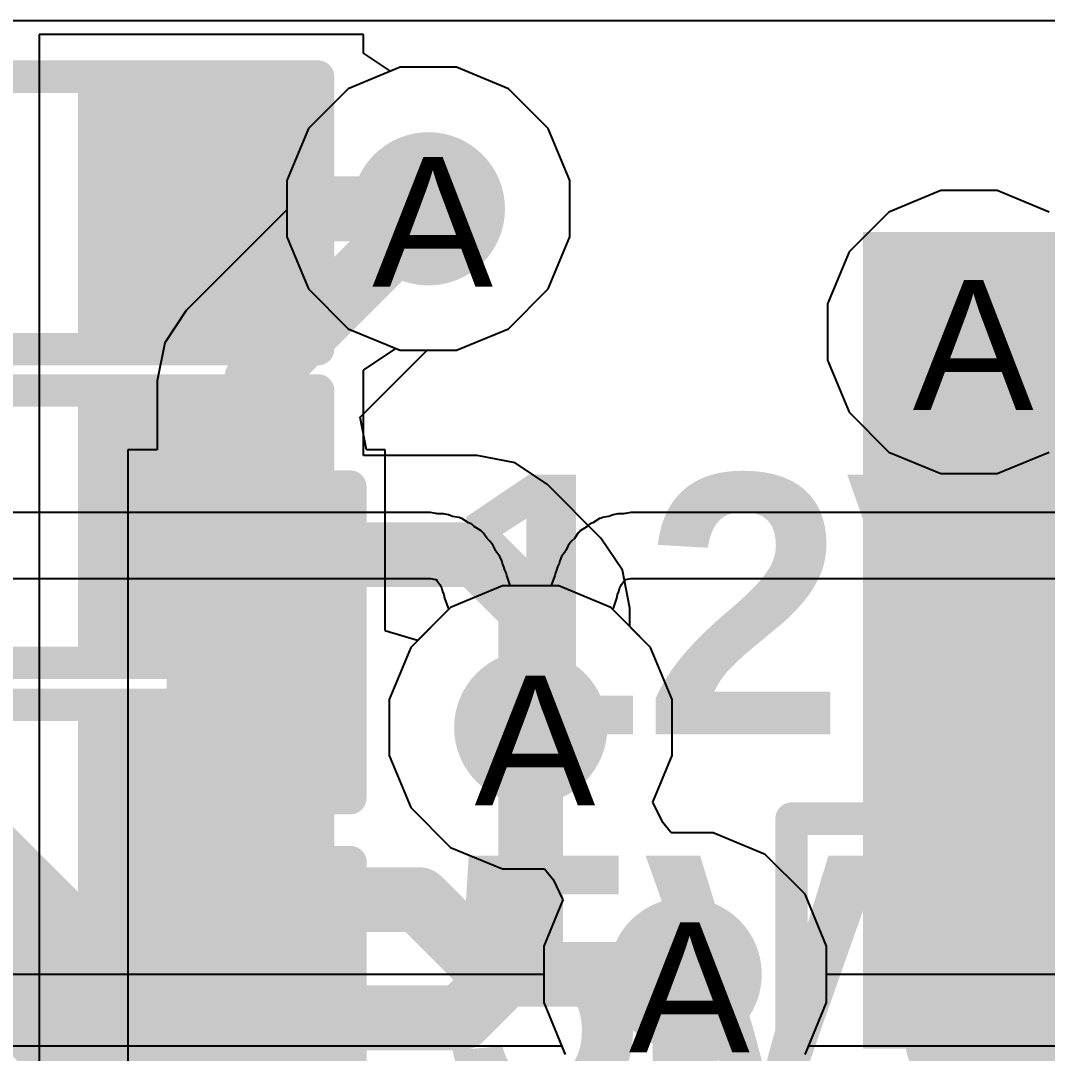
# Model space of a CAD drawing. Header units: inches. Extents: x 0 to 5271, y 0 to 5417.
# Drawn here: x 3.179 to 7.199, y 98.395 to 102.438 of the extents above; entities that cross this region are included whole.
import ezdxf

# ---------------------------------------------------------------- set-up
doc = ezdxf.new("R2010")
doc.units = ezdxf.units.IN
for name, color, linetype in [('Bottom Layer', 5, 'Continuous'), ('Bottom Overlay', 54, 'Continuous'), ('Bottom Paste', 16, 'Continuous'), ('Bottom Solder', 6, 'Continuous'), ('Drill Drawing', 1, 'Continuous'), ('L2_GND1', 16, 'Continuous'), ('L3_SIG1', 76, 'Continuous'), ('L4_PWR', 90, 'Continuous'), ('L5_GND2', 156, 'Continuous'), ('L6_SIG2', 130, 'Continuous'), ('L7_GND3', 216, 'Continuous'), ('Top Layer', 1, 'Continuous'), ('Top Overlay', 2, 'Continuous'), ('Top Paste', 8, 'Continuous'), ('Top Solder', 216, 'Continuous'), ('Via Holes', 16, 'Continuous')]:
    doc.layers.add(name, color=color, linetype=linetype)
doc.styles.add('Arial', font='', dxfattribs={"height": 0.2})
doc.styles.add('Arial_Bold', font='', dxfattribs={"height": 0.2})
doc.styles.get('Arial').set_extended_font_data('Arial')
doc.styles.get('Arial_Bold').set_extended_font_data('Arial', bold=True)

# ---------------------------------------------------------------- blocks, each defined once
blk = doc.blocks.new('R___0603_B_214')
at = {"layer": 'Bottom Layer'}
for points in [[(-1.143, -0.4445), (-1.143, 0.4445), (-0.381, 0.4445), (-0.381, -0.4445)], [(0.381, -0.4445), (0.381, 0.4445), (1.143, 0.4445), (1.143, -0.4445)]]:
    blk.add_hatch(color=5, dxfattribs=at).paths.add_polyline_path(points)
at = {"layer": 'Bottom Paste'}
for points in [[(-1.143, -0.4445), (-1.143, 0.4445), (-0.381, 0.4445), (-0.381, -0.4445)], [(0.381, -0.4445), (0.381, 0.4445), (1.143, 0.4445), (1.143, -0.4445)]]:
    blk.add_hatch(color=16, dxfattribs=at).paths.add_polyline_path(points)
at = {"layer": 'Bottom Solder'}
for points in [[(-1.2446, -0.5461), (-1.2446, 0.5461), (-0.2794, 0.5461), (-0.2794, -0.5461)], [(0.2794, -0.5461), (0.2794, 0.5461), (1.2446, 0.5461), (1.2446, -0.5461)]]:
    blk.add_hatch(color=6, dxfattribs=at).paths.add_polyline_path(points)
at = {"layer": 'Bottom Overlay'}
for points in [[(-1.2192, 0.5334, 0.127, 0.127, 0), (-1.2192, -0.5334, 0.127, 0.127, 0)], [(1.2192, 0.5334, 0.127, 0.127, 0), (-1.2192, 0.5334, 0.127, 0.127, 0)], [(1.2192, 0.5334, 0.127, 0.127, 0), (1.2192, -0.5334, 0.127, 0.127, 0)], [(1.2192, -0.5334, 0.127, 0.127, 0), (-1.2192, -0.5334, 0.127, 0.127, 0)]]:
    blk.add_lwpolyline(points, format="xyseb", dxfattribs=at)
for points in [[(-1.251, 0.5334, 0.0635, 0.0635, 1), (-1.1875, 0.5334, 0.0635, 0.0635, 1)], [(-1.251, 0.5334, 0.0635, 0.0635, 1), (-1.1875, 0.5334, 0.0635, 0.0635, 1)], [(1.1874, 0.5334, 0.0635, 0.0635, 1), (1.2509, 0.5334, 0.0635, 0.0635, 1)], [(1.1874, 0.5334, 0.0635, 0.0635, 1), (1.2509, 0.5334, 0.0635, 0.0635, 1)], [(-1.251, -0.5334, 0.0635, 0.0635, 1), (-1.1875, -0.5334, 0.0635, 0.0635, 1)], [(-1.251, -0.5334, 0.0635, 0.0635, 1), (-1.1875, -0.5334, 0.0635, 0.0635, 1)], [(1.1874, -0.5334, 0.0635, 0.0635, 1), (1.2509, -0.5334, 0.0635, 0.0635, 1)], [(1.1874, -0.5334, 0.0635, 0.0635, 1), (1.2509, -0.5334, 0.0635, 0.0635, 1)]]:
    blk.add_lwpolyline(points, format="xyseb", close=True, dxfattribs=at)
blk = doc.blocks.new('R___0603_B_222')
at = {"layer": 'Bottom Layer'}
for points in [[(-1.143, -0.4445), (-1.143, 0.4445), (-0.381, 0.4445), (-0.381, -0.4445)], [(0.381, -0.4445), (0.381, 0.4445), (1.143, 0.4445), (1.143, -0.4445)]]:
    blk.add_hatch(color=5, dxfattribs=at).paths.add_polyline_path(points)
at = {"layer": 'Bottom Paste'}
for points in [[(-1.143, -0.4445), (-1.143, 0.4445), (-0.381, 0.4445), (-0.381, -0.4445)], [(0.381, -0.4445), (0.381, 0.4445), (1.143, 0.4445), (1.143, -0.4445)]]:
    blk.add_hatch(color=16, dxfattribs=at).paths.add_polyline_path(points)
at = {"layer": 'Bottom Solder'}
for points in [[(-1.2446, -0.5461), (-1.2446, 0.5461), (-0.2794, 0.5461), (-0.2794, -0.5461)], [(0.2794, -0.5461), (0.2794, 0.5461), (1.2446, 0.5461), (1.2446, -0.5461)]]:
    blk.add_hatch(color=6, dxfattribs=at).paths.add_polyline_path(points)
at = {"layer": 'Bottom Overlay'}
for points in [[(1.2192, 0.5334, 0.127, 0.127, 0), (-1.2192, 0.5334, 0.127, 0.127, 0)], [(-1.2192, 0.5334, 0.127, 0.127, 0), (-1.2192, -0.5334, 0.127, 0.127, 0)], [(1.2192, 0.5334, 0.127, 0.127, 0), (1.2192, -0.5334, 0.127, 0.127, 0)], [(1.2192, -0.5334, 0.127, 0.127, 0), (-1.2192, -0.5334, 0.127, 0.127, 0)]]:
    blk.add_lwpolyline(points, format="xyseb", dxfattribs=at)
for points in [[(-1.251, 0.5334, 0.0635, 0.0635, 1), (-1.1875, 0.5334, 0.0635, 0.0635, 1)], [(-1.251, 0.5334, 0.0635, 0.0635, 1), (-1.1875, 0.5334, 0.0635, 0.0635, 1)], [(1.1874, 0.5334, 0.0635, 0.0635, 1), (1.2509, 0.5334, 0.0635, 0.0635, 1)], [(1.1874, 0.5334, 0.0635, 0.0635, 1), (1.2509, 0.5334, 0.0635, 0.0635, 1)], [(-1.251, -0.5334, 0.0635, 0.0635, 1), (-1.1875, -0.5334, 0.0635, 0.0635, 1)], [(-1.251, -0.5334, 0.0635, 0.0635, 1), (-1.1875, -0.5334, 0.0635, 0.0635, 1)], [(1.1874, -0.5334, 0.0635, 0.0635, 1), (1.2509, -0.5334, 0.0635, 0.0635, 1)], [(1.1874, -0.5334, 0.0635, 0.0635, 1), (1.2509, -0.5334, 0.0635, 0.0635, 1)]]:
    blk.add_lwpolyline(points, format="xyseb", close=True, dxfattribs=at)
blk = doc.blocks.new('R___0603_B_228')
at = {"layer": 'Bottom Layer'}
for points in [[(-1.143, -0.4445), (-1.143, 0.4445), (-0.381, 0.4445), (-0.381, -0.4445)], [(0.381, -0.4445), (0.381, 0.4445), (1.143, 0.4445), (1.143, -0.4445)]]:
    blk.add_hatch(color=5, dxfattribs=at).paths.add_polyline_path(points)
at = {"layer": 'Bottom Paste'}
for points in [[(-1.143, -0.4445), (-1.143, 0.4445), (-0.381, 0.4445), (-0.381, -0.4445)], [(0.381, -0.4445), (0.381, 0.4445), (1.143, 0.4445), (1.143, -0.4445)]]:
    blk.add_hatch(color=16, dxfattribs=at).paths.add_polyline_path(points)
at = {"layer": 'Bottom Solder'}
for points in [[(-1.2446, -0.5461), (-1.2446, 0.5461), (-0.2794, 0.5461), (-0.2794, -0.5461)], [(0.2794, -0.5461), (0.2794, 0.5461), (1.2446, 0.5461), (1.2446, -0.5461)]]:
    blk.add_hatch(color=6, dxfattribs=at).paths.add_polyline_path(points)
at = {"layer": 'Bottom Overlay'}
for points in [[(1.2192, 0.5334, 0.127, 0.127, 0), (-1.2192, 0.5334, 0.127, 0.127, 0)], [(-1.2192, 0.5334, 0.127, 0.127, 0), (-1.2192, -0.5334, 0.127, 0.127, 0)], [(1.2192, 0.5334, 0.127, 0.127, 0), (1.2192, -0.5334, 0.127, 0.127, 0)], [(1.2192, -0.5334, 0.127, 0.127, 0), (-1.2192, -0.5334, 0.127, 0.127, 0)]]:
    blk.add_lwpolyline(points, format="xyseb", dxfattribs=at)
for points in [[(-1.251, 0.5334, 0.0635, 0.0635, 1), (-1.1875, 0.5334, 0.0635, 0.0635, 1)], [(-1.251, 0.5334, 0.0635, 0.0635, 1), (-1.1875, 0.5334, 0.0635, 0.0635, 1)], [(1.1874, 0.5334, 0.0635, 0.0635, 1), (1.2509, 0.5334, 0.0635, 0.0635, 1)], [(1.1874, 0.5334, 0.0635, 0.0635, 1), (1.2509, 0.5334, 0.0635, 0.0635, 1)], [(-1.251, -0.5334, 0.0635, 0.0635, 1), (-1.1875, -0.5334, 0.0635, 0.0635, 1)], [(-1.251, -0.5334, 0.0635, 0.0635, 1), (-1.1875, -0.5334, 0.0635, 0.0635, 1)], [(1.1874, -0.5334, 0.0635, 0.0635, 1), (1.2509, -0.5334, 0.0635, 0.0635, 1)], [(1.1874, -0.5334, 0.0635, 0.0635, 1), (1.2509, -0.5334, 0.0635, 0.0635, 1)]]:
    blk.add_lwpolyline(points, format="xyseb", close=True, dxfattribs=at)
blk = doc.blocks.new('LED_0603_232')
at = {"layer": 'Top Layer'}
for points in [[(-1, 0.5), (-0.5, 0.5), (-0.5, -0.5), (-1, -0.5)], [(0.5, 0.5), (1, 0.5), (1, -0.5), (0.5, -0.5)]]:
    blk.add_hatch(color=1, dxfattribs=at).paths.add_polyline_path(points)
at = {"layer": 'Top Overlay'}
blk.add_hatch(color=2, dxfattribs=at).paths.add_polyline_path([(1.1176, -0.6604), (1.7526, -0.6604), (1.7526, 0.6604), (1.1176, 0.6604)])
at = {"layer": 'Top Paste'}
for points in [[(-1, 0.5), (-0.5, 0.5), (-0.5, -0.5), (-1, -0.5)], [(0.5, 0.5), (1, 0.5), (1, -0.5), (0.5, -0.5)]]:
    blk.add_hatch(color=8, dxfattribs=at).paths.add_polyline_path(points)
at = {"layer": 'Top Solder'}
for points in [[(-1.1016, 0.6016), (-0.3984, 0.6016), (-0.3984, -0.6016), (-1.1016, -0.6016)], [(0.3984, 0.6016), (1.1016, 0.6016), (1.1016, -0.6016), (0.3984, -0.6016)]]:
    blk.add_hatch(color=216, dxfattribs=at).paths.add_polyline_path(points)
at = {"layer": 'Top Overlay'}
for points in [[(-0.4318, 0.6096, 0.127, 0.127, 0), (-1.1176, 0.6096, 0.127, 0.127, 0)], [(-1.1176, 0.6096, 0.127, 0.127, 0), (-1.1176, -0.6096, 0.127, 0.127, 0)], [(1.1176, 0.6096, 0.127, 0.127, 0), (0.4318, 0.6096, 0.127, 0.127, 0)], [(1.1176, 0.6096, 0.127, 0.127, 0), (1.1176, -0.6096, 0.127, 0.127, 0)], [(-0.4318, -0.6096, 0.127, 0.127, 0), (-1.1176, -0.6096, 0.127, 0.127, 0)], [(1.1176, -0.6096, 0.127, 0.127, 0), (0.4318, -0.6096, 0.127, 0.127, 0)]]:
    blk.add_lwpolyline(points, format="xyseb", dxfattribs=at)
for points in [[(-1.1494, 0.6096, 0.0635, 0.0635, 1), (-1.0859, 0.6096, 0.0635, 0.0635, 1)], [(-1.1494, 0.6096, 0.0635, 0.0635, 1), (-1.0859, 0.6096, 0.0635, 0.0635, 1)], [(-0.4636, 0.6096, 0.0635, 0.0635, 1), (-0.4001, 0.6096, 0.0635, 0.0635, 1)], [(0.4, 0.6096, 0.0635, 0.0635, 1), (0.4635, 0.6096, 0.0635, 0.0635, 1)], [(1.0858, 0.6096, 0.0635, 0.0635, 1), (1.1493, 0.6096, 0.0635, 0.0635, 1)], [(1.0858, 0.6096, 0.0635, 0.0635, 1), (1.1493, 0.6096, 0.0635, 0.0635, 1)], [(-1.1494, -0.6096, 0.0635, 0.0635, 1), (-1.0859, -0.6096, 0.0635, 0.0635, 1)], [(-1.1494, -0.6096, 0.0635, 0.0635, 1), (-1.0859, -0.6096, 0.0635, 0.0635, 1)], [(-0.4636, -0.6096, 0.0635, 0.0635, 1), (-0.4001, -0.6096, 0.0635, 0.0635, 1)], [(0.4, -0.6096, 0.0635, 0.0635, 1), (0.4635, -0.6096, 0.0635, 0.0635, 1)], [(1.0858, -0.6096, 0.0635, 0.0635, 1), (1.1493, -0.6096, 0.0635, 0.0635, 1)], [(1.0858, -0.6096, 0.0635, 0.0635, 1), (1.1493, -0.6096, 0.0635, 0.0635, 1)]]:
    blk.add_lwpolyline(points, format="xyseb", close=True, dxfattribs=at)
blk = doc.blocks.new('RES_0603_B_276')
at = {"layer": 'Bottom Layer'}
for points in [[(-1.143, -0.4444), (-1.143, 0.4446), (-0.381, 0.4446), (-0.381, -0.4444)], [(0.381, -0.4444), (0.381, 0.4446), (1.143, 0.4446), (1.143, -0.4444)]]:
    blk.add_hatch(color=5, dxfattribs=at).paths.add_polyline_path(points)
at = {"layer": 'Bottom Paste'}
for points in [[(-1.143, -0.4444), (-1.143, 0.4446), (-0.381, 0.4446), (-0.381, -0.4444)], [(0.381, -0.4444), (0.381, 0.4446), (1.143, 0.4446), (1.143, -0.4444)]]:
    blk.add_hatch(color=16, dxfattribs=at).paths.add_polyline_path(points)
at = {"layer": 'Bottom Solder'}
for points in [[(-1.2446, -0.546), (-1.2446, 0.5462), (-0.2794, 0.5462), (-0.2794, -0.546)], [(0.2794, -0.546), (0.2794, 0.5462), (1.2446, 0.5462), (1.2446, -0.546)]]:
    blk.add_hatch(color=6, dxfattribs=at).paths.add_polyline_path(points)
at = {"layer": 'Bottom Overlay'}
for points in [[(-1.2192, -0.5333, 0.127, 0.127, 0), (-1.2192, 0.5335, 0.127, 0.127, 0)], [(-1.2192, 0.5335, 0.127, 0.127, 0), (1.2192, 0.5335, 0.127, 0.127, 0)], [(1.2192, -0.5333, 0.127, 0.127, 0), (1.2192, 0.5335, 0.127, 0.127, 0)], [(-1.2192, -0.5333, 0.127, 0.127, 0), (1.2192, -0.5333, 0.127, 0.127, 0)]]:
    blk.add_lwpolyline(points, format="xyseb", dxfattribs=at)
for points in [[(-1.251, 0.5335, 0.0635, 0.0635, 1), (-1.1875, 0.5335, 0.0635, 0.0635, 1)], [(-1.251, 0.5335, 0.0635, 0.0635, 1), (-1.1875, 0.5335, 0.0635, 0.0635, 1)], [(1.1874, 0.5335, 0.0635, 0.0635, 1), (1.2509, 0.5335, 0.0635, 0.0635, 1)], [(1.1874, 0.5335, 0.0635, 0.0635, 1), (1.2509, 0.5335, 0.0635, 0.0635, 1)], [(-1.251, -0.5333, 0.0635, 0.0635, 1), (-1.1875, -0.5333, 0.0635, 0.0635, 1)], [(-1.251, -0.5333, 0.0635, 0.0635, 1), (-1.1875, -0.5333, 0.0635, 0.0635, 1)], [(1.1874, -0.5333, 0.0635, 0.0635, 1), (1.2509, -0.5333, 0.0635, 0.0635, 1)], [(1.1874, -0.5333, 0.0635, 0.0635, 1), (1.2509, -0.5333, 0.0635, 0.0635, 1)]]:
    blk.add_lwpolyline(points, format="xyseb", close=True, dxfattribs=at)
blk = doc.blocks.new('LED_0603_288')
at = {"layer": 'Top Layer'}
for points in [[(-1, 0.5), (-0.5, 0.5), (-0.5, -0.5), (-1, -0.5)], [(0.5001, 0.5), (1.0001, 0.5), (1.0001, -0.5), (0.5001, -0.5)]]:
    blk.add_hatch(color=1, dxfattribs=at).paths.add_polyline_path(points)
at = {"layer": 'Top Overlay'}
blk.add_hatch(color=2, dxfattribs=at).paths.add_polyline_path([(1.1171, -0.6606), (1.7521, -0.6606), (1.7521, 0.6602), (1.1171, 0.6602)])
at = {"layer": 'Top Paste'}
for points in [[(-1, 0.5), (-0.5, 0.5), (-0.5, -0.5), (-1, -0.5)], [(0.5001, 0.5), (1.0001, 0.5), (1.0001, -0.5), (0.5001, -0.5)]]:
    blk.add_hatch(color=8, dxfattribs=at).paths.add_polyline_path(points)
at = {"layer": 'Top Solder'}
for points in [[(-1.1016, 0.6016), (-0.3984, 0.6016), (-0.3984, -0.6016), (-1.1016, -0.6016)], [(0.3985, 0.6016), (1.1017, 0.6016), (1.1017, -0.6016), (0.3985, -0.6016)]]:
    blk.add_hatch(color=216, dxfattribs=at).paths.add_polyline_path(points)
at = {"layer": 'Top Overlay'}
for points in [[(-0.4318, 0.6096, 0.127, 0.127, 0), (-1.1176, 0.6096, 0.127, 0.127, 0)], [(-1.1176, 0.6096, 0.127, 0.127, 0), (-1.1176, -0.6096, 0.127, 0.127, 0)], [(1.1176, 0.6096, 0.127, 0.127, 0), (0.4318, 0.6096, 0.127, 0.127, 0)], [(1.1176, 0.6096, 0.127, 0.127, 0), (1.1176, -0.6096, 0.127, 0.127, 0)], [(-0.4318, -0.6096, 0.127, 0.127, 0), (-1.1176, -0.6096, 0.127, 0.127, 0)], [(1.1176, -0.6096, 0.127, 0.127, 0), (0.4318, -0.6096, 0.127, 0.127, 0)]]:
    blk.add_lwpolyline(points, format="xyseb", dxfattribs=at)
for points in [[(-1.1493, 0.6096, 0.0635, 0.0635, 1), (-1.0858, 0.6096, 0.0635, 0.0635, 1)], [(-1.1493, 0.6096, 0.0635, 0.0635, 1), (-1.0858, 0.6096, 0.0635, 0.0635, 1)], [(-0.4635, 0.6096, 0.0635, 0.0635, 1), (-0.4, 0.6096, 0.0635, 0.0635, 1)], [(0.4001, 0.6096, 0.0635, 0.0635, 1), (0.4636, 0.6096, 0.0635, 0.0635, 1)], [(1.0859, 0.6096, 0.0635, 0.0635, 1), (1.1494, 0.6096, 0.0635, 0.0635, 1)], [(1.0859, 0.6096, 0.0635, 0.0635, 1), (1.1494, 0.6096, 0.0635, 0.0635, 1)], [(-1.1493, -0.6096, 0.0635, 0.0635, 1), (-1.0858, -0.6096, 0.0635, 0.0635, 1)], [(-1.1493, -0.6096, 0.0635, 0.0635, 1), (-1.0858, -0.6096, 0.0635, 0.0635, 1)], [(-0.4635, -0.6096, 0.0635, 0.0635, 1), (-0.4, -0.6096, 0.0635, 0.0635, 1)], [(0.4001, -0.6096, 0.0635, 0.0635, 1), (0.4636, -0.6096, 0.0635, 0.0635, 1)], [(1.0859, -0.6096, 0.0635, 0.0635, 1), (1.1494, -0.6096, 0.0635, 0.0635, 1)], [(1.0859, -0.6096, 0.0635, 0.0635, 1), (1.1494, -0.6096, 0.0635, 0.0635, 1)]]:
    blk.add_lwpolyline(points, format="xyseb", close=True, dxfattribs=at)
blk = doc.blocks.new('SMB_B__D___________B_562')
at = {"layer": 'Bottom Layer'}
blk.add_hatch(color=5, dxfattribs=at).paths.add_polyline_path([(-0.9, 1.2), (-0.9, -1.2), (-3.7, -1.2), (-3.7, 1.2)])
at = {"layer": 'Bottom Paste'}
blk.add_hatch(color=16, dxfattribs=at).paths.add_polyline_path([(-0.9, 1.2), (-0.9, -1.2), (-3.7, -1.2), (-3.7, 1.2)])
at = {"layer": 'Bottom Solder'}
blk.add_hatch(color=6, dxfattribs=at).paths.add_polyline_path([(-0.7984, 1.3016), (-0.7984, -1.3016), (-3.8016, -1.3016), (-3.8016, 1.3016)])
at = {"layer": 'Bottom Overlay'}
for points in [[(-2.2098, -1.8542, 0.127, 0.127, 0), (-2.2098, -1.397, 0.127, 0.127, 0)], [(2.3876, -1.8542, 0.127, 0.127, 0), (-2.2098, -1.8542, 0.127, 0.127, 0)]]:
    blk.add_lwpolyline(points, format="xyseb", dxfattribs=at)
for points in [[(-2.2416, -1.397, 0.0635, 0.0635, 1), (-2.1781, -1.397, 0.0635, 0.0635, 1)], [(-2.2416, -1.8542, 0.0635, 0.0635, 1), (-2.1781, -1.8542, 0.0635, 0.0635, 1)], [(-2.2416, -1.8542, 0.0635, 0.0635, 1), (-2.1781, -1.8542, 0.0635, 0.0635, 1)]]:
    blk.add_lwpolyline(points, format="xyseb", close=True, dxfattribs=at)

msp = doc.modelspace()

# ---------------------------------------------------------------- hatches: boundary and pattern name
at = {"layer": 'Bottom Layer'}
h = msp.add_hatch(color=5, dxfattribs=at)
edge = h.paths.add_edge_path()
edge.add_arc((4.7752, 101.7016), 0.3, 0, 360)
msp.add_hatch(color=5, dxfattribs=at).paths.add_polyline_path([(6.477, 98.4137), (9.652, 98.4137), (9.652, 101.611), (6.477, 101.611)])
h = msp.add_hatch(color=5, dxfattribs=at)
edge = h.paths.add_edge_path()
edge.add_arc((6.8922, 101.219), 0.3, 0, 360)
h = msp.add_hatch(color=5, dxfattribs=at)
edge = h.paths.add_edge_path()
edge.add_arc((5.176, 99.6709), 0.3, 0, 360)
h = msp.add_hatch(color=5, dxfattribs=at)
edge = h.paths.add_edge_path()
edge.add_arc((5.7808, 98.7044), 0.3, 0, 360)
at = {"layer": 'L2_GND1'}
h = msp.add_hatch(color=16, dxfattribs=at)
edge = h.paths.add_edge_path()
edge.add_arc((4.7752, 101.7016), 0.3, 0, 360)
h = msp.add_hatch(color=16, dxfattribs=at)
edge = h.paths.add_edge_path()
edge.add_arc((6.8922, 101.219), 0.3, 0, 360)
h = msp.add_hatch(color=16, dxfattribs=at)
edge = h.paths.add_edge_path()
edge.add_arc((5.176, 99.6709), 0.3, 0, 360)
h = msp.add_hatch(color=16, dxfattribs=at)
edge = h.paths.add_edge_path()
edge.add_arc((5.7808, 98.7044), 0.3, 0, 360)
at = {"layer": 'L3_SIG1'}
h = msp.add_hatch(color=76, dxfattribs=at)
edge = h.paths.add_edge_path()
edge.add_arc((4.7752, 101.7016), 0.3, 0, 360)
h = msp.add_hatch(color=76, dxfattribs=at)
edge = h.paths.add_edge_path()
edge.add_arc((6.8922, 101.219), 0.3, 0, 360)
h = msp.add_hatch(color=76, dxfattribs=at)
edge = h.paths.add_edge_path()
edge.add_arc((5.176, 99.6709), 0.3, 0, 360)
h = msp.add_hatch(color=76, dxfattribs=at)
edge = h.paths.add_edge_path()
edge.add_arc((5.7808, 98.7044), 0.3, 0, 360)
at = {"layer": 'L4_PWR'}
h = msp.add_hatch(color=90, dxfattribs=at)
edge = h.paths.add_edge_path()
edge.add_arc((4.7752, 101.7016), 0.3, 0, 360)
h = msp.add_hatch(color=90, dxfattribs=at)
edge = h.paths.add_edge_path()
edge.add_arc((6.8922, 101.219), 0.3, 0, 360)
h = msp.add_hatch(color=90, dxfattribs=at)
edge = h.paths.add_edge_path()
edge.add_arc((5.176, 99.6709), 0.3, 0, 360)
h = msp.add_hatch(color=90, dxfattribs=at)
edge = h.paths.add_edge_path()
edge.add_arc((5.7808, 98.7044), 0.3, 0, 360)
at = {"layer": 'L5_GND2'}
h = msp.add_hatch(color=156, dxfattribs=at)
edge = h.paths.add_edge_path()
edge.add_arc((4.7752, 101.7016), 0.3, 0, 360)
h = msp.add_hatch(color=156, dxfattribs=at)
edge = h.paths.add_edge_path()
edge.add_arc((6.8922, 101.219), 0.3, 0, 360)
h = msp.add_hatch(color=156, dxfattribs=at)
edge = h.paths.add_edge_path()
edge.add_arc((5.176, 99.6709), 0.3, 0, 360)
h = msp.add_hatch(color=156, dxfattribs=at)
edge = h.paths.add_edge_path()
edge.add_arc((5.7808, 98.7044), 0.3, 0, 360)
at = {"layer": 'L6_SIG2'}
h = msp.add_hatch(color=130, dxfattribs=at)
edge = h.paths.add_edge_path()
edge.add_arc((4.7752, 101.7016), 0.3, 0, 360)
h = msp.add_hatch(color=130, dxfattribs=at)
edge = h.paths.add_edge_path()
edge.add_arc((6.8922, 101.219), 0.3, 0, 360)
h = msp.add_hatch(color=130, dxfattribs=at)
edge = h.paths.add_edge_path()
edge.add_arc((5.176, 99.6709), 0.3, 0, 360)
h = msp.add_hatch(color=130, dxfattribs=at)
edge = h.paths.add_edge_path()
edge.add_arc((5.7808, 98.7044), 0.3, 0, 360)
at = {"layer": 'L7_GND3'}
h = msp.add_hatch(color=216, dxfattribs=at)
edge = h.paths.add_edge_path()
edge.add_arc((4.7752, 101.7016), 0.3, 0, 360)
h = msp.add_hatch(color=216, dxfattribs=at)
edge = h.paths.add_edge_path()
edge.add_arc((6.8922, 101.219), 0.3, 0, 360)
h = msp.add_hatch(color=216, dxfattribs=at)
edge = h.paths.add_edge_path()
edge.add_arc((5.176, 99.6709), 0.3, 0, 360)
h = msp.add_hatch(color=216, dxfattribs=at)
edge = h.paths.add_edge_path()
edge.add_arc((5.7808, 98.7044), 0.3, 0, 360)
at = {"layer": 'Top Layer'}
h = msp.add_hatch(color=1, dxfattribs=at)
edge = h.paths.add_edge_path()
edge.add_arc((4.7752, 101.7016), 0.3, 0, 360)
h = msp.add_hatch(color=1, dxfattribs=at)
edge = h.paths.add_edge_path()
edge.add_arc((6.8922, 101.219), 0.3, 0, 360)
h = msp.add_hatch(color=1, dxfattribs=at)
edge = h.paths.add_edge_path()
edge.add_arc((5.176, 99.6709), 0.3, 0, 360)
h = msp.add_hatch(color=1, dxfattribs=at)
edge = h.paths.add_edge_path()
edge.add_arc((5.7808, 98.7044), 0.3, 0, 360)
at = {"layer": 'Via Holes'}
h = msp.add_hatch(color=7, dxfattribs=at)
edge = h.paths.add_edge_path()
edge.add_arc((4.7752, 101.7016), 0.15, 0, 360)
h = msp.add_hatch(color=7, dxfattribs=at)
edge = h.paths.add_edge_path()
edge.add_arc((6.8922, 101.219), 0.15, 0, 360)
h = msp.add_hatch(color=7, dxfattribs=at)
edge = h.paths.add_edge_path()
edge.add_arc((5.176, 99.6709), 0.15, 0, 360)
h = msp.add_hatch(color=7, dxfattribs=at)
edge = h.paths.add_edge_path()
edge.add_arc((5.7808, 98.7044), 0.15, 0, 360)

# ---------------------------------------------------------------- linework, layer by layer
at = {"layer": 'Bottom Layer'}
for p, q in [((4.5212, 102.384), (3.2512, 102.384)), ((3.2512, 102.384), (3.2512, 100.987)), ((4.5212, 102.3103), (4.5212, 102.384)), ((4.6268, 102.2398), (4.5212, 102.3103)), ((4.665, 102.2556), (4.6268, 102.2398)), ((4.8854, 102.2556), (4.665, 102.2556)), ((5.089, 102.1713), (4.8854, 102.2556)), ((5.2449, 102.0154), (5.089, 102.1713)), ((5.3292, 101.8118), (5.2449, 102.0154)), ((5.3292, 101.5914), (5.3292, 101.8118)), ((5.2449, 101.3878), (5.3292, 101.5914)), ((5.089, 101.2319), (5.2449, 101.3878)), ((4.8854, 101.1476), (5.089, 101.2319)), ((4.5212, 101.0697), (4.6482, 101.1546)), ((4.6482, 101.1546), (4.665, 101.1476)), ((4.665, 101.1476), (4.8854, 101.1476)), ((4.5212, 100.736), (4.5212, 101.0697)), ((3.2512, 100.987), (3.2512, 100.987)), ((3.2512, 100.987), (3.2512, 99.7585)), ((4.9665, 100.736), (4.5212, 100.736)), ((5.1152, 100.7064), (4.9665, 100.736)), ((5.2412, 100.6222), (5.1152, 100.7064)), ((5.4507, 100.4127), (5.2412, 100.6222)), ((5.5349, 100.2867), (5.4507, 100.4127)), ((5.5645, 100.138), (5.5349, 100.2867)), ((5.5645, 100.0659), (5.5645, 100.138)), ((5.6457, 99.9847), (5.5645, 100.0659)), ((5.73, 99.7811), (5.6457, 99.9847)), ((3.2512, 99.7585), (3.2512, 98.5279)), ((5.73, 99.5607), (5.73, 99.7811)), ((5.6546, 99.3788), (5.73, 99.5607)), ((5.6932, 99.2991), (5.6546, 99.3788)), ((5.7266, 99.2584), (5.6932, 99.2991)), ((5.891, 99.2584), (5.7266, 99.2584)), ((6.0946, 99.1741), (5.891, 99.2584)), ((6.2505, 99.0182), (6.0946, 99.1741)), ((6.3348, 98.8146), (6.2505, 99.0182)), ((6.3348, 98.5942), (6.3348, 98.8146)), ((6.2505, 98.3906), (6.3348, 98.5942)), ((3.2512, 98.5279), (3.2512, 98.5279)), ((3.2512, 98.5279), (3.2512, 97.4096))]:
    msp.add_line(p, q, dxfattribs=at)
for points in [[(3.8862, 101.6855, 0.254, 0.254, 0), (3.9023, 101.7016, 0.254, 0.254, 0)], [(3.9023, 101.7016, 0.254, 0.254, 0), (4.7752, 101.7016, 0.254, 0.254, 0)], [(3.8862, 100.457, 0.254, 0.254, 0), (3.9957, 100.3475, 0.254, 0.254, 0)], [(3.9957, 100.3475, 0.254, 0.254, 0), (4.9665, 100.3475, 0.254, 0.254, 0)], [(4.9665, 100.3475, 0.254, 0.254, 0), (5.176, 100.138, 0.254, 0.254, 0)], [(5.176, 99.6709, 0.254, 0.254, 0), (5.176, 100.138, 0.254, 0.254, 0)], [(3.8862, 99.2264, 0.254, 0.254, 0), (4.1157, 98.997, 0.254, 0.254, 0)], [(4.1157, 98.997, 0.254, 0.254, 0), (4.738, 98.997, 0.254, 0.254, 0)], [(4.738, 98.997, 0.254, 0.254, 0), (5.0306, 98.7044, 0.254, 0.254, 0)], [(5.0306, 98.7044, 0.254, 0.254, 0), (5.7808, 98.7044, 0.254, 0.254, 0)]]:
    msp.add_lwpolyline(points, format="xyseb", dxfattribs=at)
for points in [[(3.8227, 101.6855, 0.127, 0.127, 1), (3.9497, 101.6855, 0.127, 0.127, 1)], [(3.8388, 101.7016, 0.127, 0.127, 1), (3.9658, 101.7016, 0.127, 0.127, 1)], [(3.8388, 101.7016, 0.127, 0.127, 1), (3.9658, 101.7016, 0.127, 0.127, 1)], [(4.7117, 101.7016, 0.127, 0.127, 1), (4.8387, 101.7016, 0.127, 0.127, 1)], [(3.8227, 100.457, 0.127, 0.127, 1), (3.9497, 100.457, 0.127, 0.127, 1)], [(3.9322, 100.3475, 0.127, 0.127, 1), (4.0592, 100.3475, 0.127, 0.127, 1)], [(3.9322, 100.3475, 0.127, 0.127, 1), (4.0592, 100.3475, 0.127, 0.127, 1)], [(4.903, 100.3475, 0.127, 0.127, 1), (5.03, 100.3475, 0.127, 0.127, 1)], [(4.903, 100.3475, 0.127, 0.127, 1), (5.03, 100.3475, 0.127, 0.127, 1)], [(5.1125, 100.138, 0.127, 0.127, 1), (5.2395, 100.138, 0.127, 0.127, 1)], [(5.1125, 100.138, 0.127, 0.127, 1), (5.2395, 100.138, 0.127, 0.127, 1)], [(5.1125, 99.6709, 0.127, 0.127, 1), (5.2395, 99.6709, 0.127, 0.127, 1)], [(3.8227, 99.2264, 0.127, 0.127, 1), (3.9497, 99.2264, 0.127, 0.127, 1)], [(4.0522, 98.997, 0.127, 0.127, 1), (4.1792, 98.997, 0.127, 0.127, 1)], [(4.0522, 98.997, 0.127, 0.127, 1), (4.1792, 98.997, 0.127, 0.127, 1)], [(4.6745, 98.997, 0.127, 0.127, 1), (4.8015, 98.997, 0.127, 0.127, 1)], [(4.6745, 98.997, 0.127, 0.127, 1), (4.8015, 98.997, 0.127, 0.127, 1)], [(4.9671, 98.7044, 0.127, 0.127, 1), (5.0941, 98.7044, 0.127, 0.127, 1)], [(4.9671, 98.7044, 0.127, 0.127, 1), (5.0941, 98.7044, 0.127, 0.127, 1)], [(5.7173, 98.7044, 0.127, 0.127, 1), (5.8443, 98.7044, 0.127, 0.127, 1)]]:
    msp.add_lwpolyline(points, format="xyseb", close=True, dxfattribs=at)
at = {"layer": 'L2_GND1'}
for p, q in [((4.665, 102.2556), (4.4614, 102.1713)), ((4.8854, 102.2556), (4.665, 102.2556)), ((5.089, 102.1713), (4.8854, 102.2556)), ((4.4614, 102.1713), (4.3055, 102.0154)), ((5.2449, 102.0154), (5.089, 102.1713)), ((4.3055, 102.0154), (4.2212, 101.8118)), ((5.3292, 101.8118), (5.2449, 102.0154)), ((4.2212, 101.8118), (4.2212, 101.5914)), ((5.3292, 101.5914), (5.3292, 101.8118)), ((6.782, 101.773), (6.5784, 101.6887)), ((7.0024, 101.773), (6.782, 101.773)), ((7.206, 101.6887), (7.0024, 101.773)), ((6.5784, 101.6887), (6.4225, 101.5328)), ((4.2212, 101.5914), (4.3055, 101.3878)), ((5.2449, 101.3878), (5.3292, 101.5914)), ((6.4225, 101.5328), (6.3382, 101.3292)), ((4.3055, 101.3878), (4.4614, 101.2319)), ((5.089, 101.2319), (5.2449, 101.3878)), ((6.3382, 101.3292), (6.3382, 101.1088)), ((4.4614, 101.2319), (4.665, 101.1476)), ((4.8854, 101.1476), (5.089, 101.2319)), ((4.665, 101.1476), (4.8854, 101.1476)), ((6.3382, 101.1088), (6.4225, 100.9052)), ((6.4225, 100.9052), (6.5784, 100.7493)), ((6.5784, 100.7493), (6.782, 100.665)), ((7.0024, 100.665), (7.206, 100.7493)), ((6.782, 100.665), (7.0024, 100.665)), ((5.0658, 100.2249), (4.8622, 100.1406)), ((5.2862, 100.2249), (5.0658, 100.2249)), ((5.4898, 100.1406), (5.2862, 100.2249)), ((4.8622, 100.1406), (4.7063, 99.9847)), ((5.6457, 99.9847), (5.4898, 100.1406)), ((4.7063, 99.9847), (4.622, 99.7811)), ((5.73, 99.7811), (5.6457, 99.9847)), ((4.622, 99.7811), (4.622, 99.5607)), ((5.73, 99.5607), (5.73, 99.7811)), ((4.622, 99.5607), (4.7063, 99.3571)), ((5.6546, 99.3788), (5.73, 99.5607)), ((5.6932, 99.2991), (5.6546, 99.3788)), ((4.7063, 99.3571), (4.8622, 99.2013)), ((5.7266, 99.2584), (5.6932, 99.2991)), ((5.891, 99.2584), (5.7266, 99.2584)), ((6.0946, 99.1741), (5.891, 99.2584)), ((4.8622, 99.2013), (5.0658, 99.1169)), ((6.2505, 99.0182), (6.0946, 99.1741)), ((5.0658, 99.1169), (5.2303, 99.1169)), ((5.2303, 99.1169), (5.2636, 99.0762)), ((5.2636, 99.0762), (5.3022, 98.9965)), ((6.3348, 98.8146), (6.2505, 99.0182)), ((5.3022, 98.9965), (5.2268, 98.8146)), ((5.2268, 98.8146), (5.2268, 98.5942)), ((6.3348, 98.5942), (6.3348, 98.8146)), ((5.2268, 98.5942), (5.3111, 98.3906)), ((6.2505, 98.3906), (6.3348, 98.5942))]:
    msp.add_line(p, q, dxfattribs=at)
at = {"layer": 'L3_SIG1'}
for p, q in [((4.665, 102.2556), (4.4614, 102.1713)), ((4.8854, 102.2556), (4.665, 102.2556)), ((5.089, 102.1713), (4.8854, 102.2556)), ((4.4614, 102.1713), (4.3055, 102.0154)), ((5.2449, 102.0154), (5.089, 102.1713)), ((4.3055, 102.0154), (4.2212, 101.8118)), ((5.3292, 101.8118), (5.2449, 102.0154)), ((4.2212, 101.8118), (4.2212, 101.5914)), ((5.3292, 101.5914), (5.3292, 101.8118)), ((4.2212, 101.5914), (4.3055, 101.3878)), ((5.2449, 101.3878), (5.3292, 101.5914)), ((4.3055, 101.3878), (4.4614, 101.2319)), ((5.089, 101.2319), (5.2449, 101.3878)), ((4.4614, 101.2319), (4.665, 101.1476)), ((4.8854, 101.1476), (5.089, 101.2319)), ((4.665, 101.1476), (4.8854, 101.1476)), ((4.784, 100.5128), (2.0883, 100.5128)), ((4.8031, 100.509), (4.784, 100.5128)), ((5.5681, 100.5128), (5.5489, 100.509)), ((7.7928, 100.5128), (5.5681, 100.5128)), ((4.807, 100.509), (4.8031, 100.509)), ((4.8129, 100.5078), (4.807, 100.509)), ((4.8345, 100.5078), (4.8129, 100.5078)), ((4.8537, 100.504), (4.8345, 100.5078)), ((4.8698, 100.4973), (4.8537, 100.504)), ((4.8957, 100.4933), (4.8698, 100.4973)), ((4.9006, 100.4904), (4.8957, 100.4933)), ((4.9061, 100.4893), (4.9006, 100.4904)), ((4.9324, 100.4717), (4.9061, 100.4893)), ((4.9431, 100.4678), (4.9324, 100.4717)), ((5.4196, 100.4717), (5.4089, 100.4678)), ((5.4459, 100.4893), (5.4196, 100.4717)), ((5.4515, 100.4904), (5.4459, 100.4893)), ((5.4563, 100.4933), (5.4515, 100.4904)), ((5.4823, 100.4973), (5.4563, 100.4933)), ((5.4984, 100.504), (5.4823, 100.4973)), ((5.5175, 100.5078), (5.4984, 100.504)), ((5.5391, 100.5078), (5.5175, 100.5078)), ((5.545, 100.509), (5.5391, 100.5078)), ((5.5489, 100.509), (5.545, 100.509)), ((4.9449, 100.4662), (4.9431, 100.4678)), ((4.947, 100.4653), (4.9449, 100.4662)), ((4.9551, 100.4573), (4.947, 100.4653)), ((4.9821, 100.4409), (4.9551, 100.4573)), ((4.9854, 100.4363), (4.9821, 100.4409)), ((4.9902, 100.4331), (4.9854, 100.4363)), ((5.0048, 100.4113), (4.9902, 100.4331)), ((5.3619, 100.4331), (5.3473, 100.4113)), ((5.3666, 100.4363), (5.3619, 100.4331)), ((5.37, 100.4409), (5.3666, 100.4363)), ((5.397, 100.4573), (5.37, 100.4409)), ((5.405, 100.4653), (5.397, 100.4573)), ((5.4071, 100.4662), (5.405, 100.4653)), ((5.4089, 100.4678), (5.4071, 100.4662)), ((5.0176, 100.3995), (5.0048, 100.4113)), ((5.0292, 100.3837), (5.0176, 100.3995)), ((5.3344, 100.3995), (5.3229, 100.3837)), ((5.3473, 100.4113), (5.3344, 100.3995)), ((5.0366, 100.3677), (5.0292, 100.3837)), ((5.0383, 100.3642), (5.0366, 100.3677)), ((5.0366, 100.3677), (5.0366, 100.3677)), ((5.0418, 100.3594), (5.0383, 100.3642)), ((5.0434, 100.3558), (5.0418, 100.3594)), ((5.055, 100.34), (5.0434, 100.3558)), ((5.0434, 100.3558), (5.0434, 100.3558)), ((5.3086, 100.3558), (5.297, 100.34)), ((5.3102, 100.3594), (5.3086, 100.3558)), ((5.3086, 100.3558), (5.3086, 100.3558)), ((5.3138, 100.3642), (5.3102, 100.3594)), ((5.3229, 100.3837), (5.3138, 100.3642)), ((5.0624, 100.324), (5.055, 100.34)), ((5.0651, 100.3132), (5.0624, 100.324)), ((5.0711, 100.3002), (5.0651, 100.3132)), ((5.2869, 100.3132), (5.2809, 100.3002)), ((5.2895, 100.324), (5.2869, 100.3132)), ((5.297, 100.34), (5.2895, 100.324)), ((5.0745, 100.2863), (5.0711, 100.3002)), ((5.0793, 100.2761), (5.0745, 100.2863)), ((5.0819, 100.2653), (5.0793, 100.2761)), ((5.2727, 100.2761), (5.2701, 100.2653)), ((5.2775, 100.2863), (5.2727, 100.2761)), ((5.2809, 100.3002), (5.2775, 100.2863)), ((2.0498, 100.2538), (4.784, 100.2538)), ((4.784, 100.2538), (4.8031, 100.25)), ((4.8031, 100.25), (4.807, 100.25)), ((4.807, 100.25), (4.8087, 100.2464)), ((4.8087, 100.2464), (4.8202, 100.2307)), ((4.8202, 100.2307), (4.8277, 100.2147)), ((5.0944, 100.2309), (5.0819, 100.2653)), ((5.0953, 100.225), (5.0944, 100.2309)), ((5.2576, 100.2309), (5.2567, 100.225)), ((5.2701, 100.2653), (5.2576, 100.2309)), ((5.2701, 100.2653), (5.2701, 100.2653)), ((5.2701, 100.2653), (5.2701, 100.2653)), ((5.5243, 100.2147), (5.5318, 100.2307)), ((5.5318, 100.2307), (5.5433, 100.2464)), ((5.5433, 100.2464), (5.545, 100.25)), ((5.545, 100.25), (5.5489, 100.25)), ((5.5489, 100.25), (5.5681, 100.2538)), ((5.5681, 100.2538), (7.7928, 100.2538)), ((4.8277, 100.2147), (4.8303, 100.2039)), ((4.8303, 100.2039), (4.8364, 100.1909)), ((4.8364, 100.1909), (4.8385, 100.1768)), ((5.0953, 100.2249), (5.0953, 100.225)), ((5.2567, 100.2249), (5.0953, 100.2249)), ((5.2567, 100.225), (5.2567, 100.2249)), ((5.5135, 100.1768), (5.5157, 100.1909)), ((5.5157, 100.1909), (5.5217, 100.2039)), ((5.5217, 100.2039), (5.5243, 100.2147)), ((4.8385, 100.1768), (4.851, 100.1424)), ((5.501, 100.1424), (5.5135, 100.1768)), ((4.8546, 100.133), (4.7063, 99.9847)), ((4.851, 100.1424), (4.8536, 100.1381)), ((4.8536, 100.1381), (4.8546, 100.133)), ((5.4974, 100.133), (5.4984, 100.1381)), ((5.6457, 99.9847), (5.4974, 100.133)), ((5.4984, 100.1381), (5.501, 100.1424)), ((4.7063, 99.9847), (4.622, 99.7811)), ((5.73, 99.7811), (5.6457, 99.9847)), ((4.622, 99.7811), (4.622, 99.5607)), ((5.73, 99.5607), (5.73, 99.7811)), ((4.622, 99.5607), (4.7063, 99.3571)), ((5.6546, 99.3788), (5.73, 99.5607)), ((5.6932, 99.2991), (5.6546, 99.3788)), ((4.7063, 99.3571), (4.8622, 99.2013)), ((5.7266, 99.2584), (5.6932, 99.2991)), ((5.891, 99.2584), (5.7266, 99.2584)), ((6.0946, 99.1741), (5.891, 99.2584)), ((4.8622, 99.2013), (5.0658, 99.1169)), ((6.2505, 99.0182), (6.0946, 99.1741)), ((5.0658, 99.1169), (5.2303, 99.1169)), ((5.2303, 99.1169), (5.2636, 99.0762)), ((5.2636, 99.0762), (5.3022, 98.9965)), ((6.3348, 98.8146), (6.2505, 99.0182)), ((5.3022, 98.9965), (5.2268, 98.8146)), ((5.2268, 98.8146), (5.2268, 98.5942)), ((6.3348, 98.5942), (6.3348, 98.8146)), ((5.2268, 98.5942), (5.3111, 98.3906)), ((6.2505, 98.3906), (6.3348, 98.5942))]:
    msp.add_line(p, q, dxfattribs=at)
for points in [[(2.7546, 99.2264, 0.635, 0.635, 0), (3.6068, 98.3742, 0.635, 0.635, 0)], [(3.6068, 70.739, 0.635, 0.635, 0), (3.6068, 98.3742, 0.635, 0.635, 0)]]:
    msp.add_lwpolyline(points, format="xyseb", dxfattribs=at)
msp.add_lwpolyline([(3.448, 98.3742, 0.3175, 0.3175, 1), (3.7655, 98.3742, 0.3175, 0.3175, 1)], format="xyseb", close=True, dxfattribs=at)
msp.add_lwpolyline([(3.448, 98.3742, 0.3175, 0.3175, 1), (3.7655, 98.3742, 0.3175, 0.3175, 1)], format="xyseb", close=True, dxfattribs=at)
at = {"layer": 'L4_PWR'}
for p, q in [((0.3048, 102.4382), (32.2265, 102.4382)), ((4.665, 102.2556), (4.4614, 102.1713)), ((4.8854, 102.2556), (4.665, 102.2556)), ((5.089, 102.1713), (4.8854, 102.2556)), ((4.4614, 102.1713), (4.3055, 102.0154)), ((5.2449, 102.0154), (5.089, 102.1713)), ((4.3055, 102.0154), (4.2212, 101.8118)), ((5.3292, 101.8118), (5.2449, 102.0154)), ((4.2212, 101.8118), (4.2212, 101.5914)), ((5.3292, 101.5914), (5.3292, 101.8118)), ((6.782, 101.773), (6.5784, 101.6887)), ((7.0024, 101.773), (6.782, 101.773)), ((7.206, 101.6887), (7.0024, 101.773)), ((6.5784, 101.6887), (6.4225, 101.5328)), ((4.2212, 101.5914), (4.3055, 101.3878)), ((5.2449, 101.3878), (5.3292, 101.5914)), ((6.4225, 101.5328), (6.3382, 101.3292)), ((4.3055, 101.3878), (4.4614, 101.2319)), ((5.089, 101.2319), (5.2449, 101.3878)), ((6.3382, 101.3292), (6.3382, 101.1088)), ((4.4614, 101.2319), (4.665, 101.1476)), ((4.8854, 101.1476), (5.089, 101.2319)), ((4.665, 101.1476), (4.8854, 101.1476)), ((6.3382, 101.1088), (6.4225, 100.9052)), ((6.4225, 100.9052), (6.5784, 100.7493)), ((6.5784, 100.7493), (6.782, 100.665)), ((7.0024, 100.665), (7.206, 100.7493)), ((6.782, 100.665), (7.0024, 100.665)), ((5.0658, 100.2249), (4.8622, 100.1406)), ((5.2862, 100.2249), (5.0658, 100.2249)), ((5.4898, 100.1406), (5.2862, 100.2249)), ((4.8622, 100.1406), (4.7063, 99.9847)), ((5.6457, 99.9847), (5.4898, 100.1406)), ((4.7063, 99.9847), (4.622, 99.7811)), ((5.73, 99.7811), (5.6457, 99.9847)), ((4.622, 99.7811), (4.622, 99.5607)), ((5.73, 99.5607), (5.73, 99.7811)), ((4.622, 99.5607), (4.7063, 99.3571)), ((5.6546, 99.3788), (5.73, 99.5607)), ((5.6932, 99.2991), (5.6546, 99.3788)), ((4.7063, 99.3571), (4.8622, 99.2013)), ((5.7266, 99.2584), (5.6932, 99.2991)), ((5.891, 99.2584), (5.7266, 99.2584)), ((6.0946, 99.1741), (5.891, 99.2584)), ((4.8622, 99.2013), (5.0658, 99.1169)), ((6.2505, 99.0182), (6.0946, 99.1741)), ((5.0658, 99.1169), (5.2303, 99.1169)), ((5.2303, 99.1169), (5.2636, 99.0762)), ((5.2636, 99.0762), (5.3022, 98.9965)), ((6.3348, 98.8146), (6.2505, 99.0182)), ((5.3022, 98.9965), (5.2268, 98.8146)), ((5.2268, 98.8146), (5.2268, 98.7044)), ((6.3348, 98.7044), (6.3348, 98.8146)), ((5.2268, 98.7044), (2.5745, 98.7044)), ((9.2484, 98.7044), (6.3348, 98.7044)), ((0.254, 98.425), (5.2969, 98.425)), ((5.2969, 98.425), (5.3111, 98.3906)), ((6.2505, 98.3906), (6.2647, 98.425)), ((6.2647, 98.425), (8.9894, 98.425))]:
    msp.add_line(p, q, dxfattribs=at)
at = {"layer": 'L5_GND2'}
for p, q in [((4.665, 102.2556), (4.4614, 102.1713)), ((4.8854, 102.2556), (4.665, 102.2556)), ((5.089, 102.1713), (4.8854, 102.2556)), ((4.4614, 102.1713), (4.3055, 102.0154)), ((5.2449, 102.0154), (5.089, 102.1713)), ((4.3055, 102.0154), (4.2212, 101.8118)), ((5.3292, 101.8118), (5.2449, 102.0154)), ((4.2212, 101.8118), (4.2212, 101.5914)), ((5.3292, 101.5914), (5.3292, 101.8118)), ((4.2212, 101.5914), (4.3055, 101.3878)), ((5.2449, 101.3878), (5.3292, 101.5914)), ((4.3055, 101.3878), (4.4614, 101.2319)), ((5.089, 101.2319), (5.2449, 101.3878)), ((4.4614, 101.2319), (4.665, 101.1476)), ((4.8854, 101.1476), (5.089, 101.2319)), ((4.665, 101.1476), (4.8854, 101.1476)), ((5.0658, 100.2249), (4.8622, 100.1406)), ((5.2862, 100.2249), (5.0658, 100.2249)), ((5.4898, 100.1406), (5.2862, 100.2249)), ((4.8622, 100.1406), (4.7063, 99.9847)), ((5.6457, 99.9847), (5.4898, 100.1406)), ((4.7063, 99.9847), (4.622, 99.7811)), ((5.73, 99.7811), (5.6457, 99.9847)), ((4.622, 99.7811), (4.622, 99.5607)), ((5.73, 99.5607), (5.73, 99.7811)), ((4.622, 99.5607), (4.7063, 99.3571)), ((5.6546, 99.3788), (5.73, 99.5607)), ((5.6932, 99.2991), (5.6546, 99.3788)), ((4.7063, 99.3571), (4.8622, 99.2013)), ((5.7266, 99.2584), (5.6932, 99.2991)), ((5.891, 99.2584), (5.7266, 99.2584)), ((6.0946, 99.1741), (5.891, 99.2584)), ((4.8622, 99.2013), (5.0658, 99.1169)), ((6.2505, 99.0182), (6.0946, 99.1741)), ((5.0658, 99.1169), (5.2303, 99.1169)), ((5.2303, 99.1169), (5.2636, 99.0762)), ((5.2636, 99.0762), (5.3022, 98.9965)), ((6.3348, 98.8146), (6.2505, 99.0182)), ((5.3022, 98.9965), (5.2268, 98.8146)), ((5.2268, 98.8146), (5.2268, 98.5942)), ((6.3348, 98.5942), (6.3348, 98.8146)), ((5.2268, 98.5942), (5.3111, 98.3906)), ((6.2505, 98.3906), (6.3348, 98.5942))]:
    msp.add_line(p, q, dxfattribs=at)
at = {"layer": 'L6_SIG2'}
for p, q in [((4.665, 102.2556), (4.4614, 102.1713)), ((4.8854, 102.2556), (4.665, 102.2556)), ((5.089, 102.1713), (4.8854, 102.2556)), ((4.4614, 102.1713), (4.3055, 102.0154)), ((5.2449, 102.0154), (5.089, 102.1713)), ((4.3055, 102.0154), (4.2212, 101.8118)), ((5.3292, 101.8118), (5.2449, 102.0154)), ((4.2212, 101.8118), (4.2212, 101.5914)), ((5.3292, 101.5914), (5.3292, 101.8118)), ((4.2212, 101.5914), (4.3055, 101.3878)), ((5.2449, 101.3878), (5.3292, 101.5914)), ((4.3055, 101.3878), (4.4614, 101.2319)), ((5.089, 101.2319), (5.2449, 101.3878)), ((4.4614, 101.2319), (4.665, 101.1476)), ((4.8854, 101.1476), (5.089, 101.2319)), ((4.665, 101.1476), (4.8854, 101.1476)), ((5.0658, 100.2249), (4.8622, 100.1406)), ((5.2862, 100.2249), (5.0658, 100.2249)), ((5.4898, 100.1406), (5.2862, 100.2249)), ((4.8622, 100.1406), (4.7063, 99.9847)), ((5.6457, 99.9847), (5.4898, 100.1406)), ((4.7063, 99.9847), (4.622, 99.7811)), ((5.73, 99.7811), (5.6457, 99.9847)), ((4.622, 99.7811), (4.622, 99.5607)), ((5.73, 99.5607), (5.73, 99.7811)), ((4.622, 99.5607), (4.7063, 99.3571)), ((5.6546, 99.3788), (5.73, 99.5607)), ((5.6932, 99.2991), (5.6546, 99.3788)), ((4.7063, 99.3571), (4.8622, 99.2013)), ((5.7266, 99.2584), (5.6932, 99.2991)), ((5.891, 99.2584), (5.7266, 99.2584)), ((6.0946, 99.1741), (5.891, 99.2584)), ((4.8622, 99.2013), (5.0658, 99.1169)), ((6.2505, 99.0182), (6.0946, 99.1741)), ((5.0658, 99.1169), (5.2303, 99.1169)), ((5.2303, 99.1169), (5.2636, 99.0762)), ((5.2636, 99.0762), (5.3022, 98.9965)), ((6.3348, 98.8146), (6.2505, 99.0182)), ((5.3022, 98.9965), (5.2268, 98.8146)), ((5.2268, 98.8146), (5.2268, 98.5942)), ((6.3348, 98.5942), (6.3348, 98.8146)), ((5.2268, 98.5942), (5.3111, 98.3906)), ((6.2505, 98.3906), (6.3348, 98.5942))]:
    msp.add_line(p, q, dxfattribs=at)
at = {"layer": 'L7_GND3'}
for p, q in [((4.665, 102.2556), (4.4614, 102.1713)), ((4.8854, 102.2556), (4.665, 102.2556)), ((5.089, 102.1713), (4.8854, 102.2556)), ((4.4614, 102.1713), (4.3055, 102.0154)), ((5.2449, 102.0154), (5.089, 102.1713)), ((4.3055, 102.0154), (4.2212, 101.8118)), ((5.3292, 101.8118), (5.2449, 102.0154)), ((4.2212, 101.8118), (4.2212, 101.5914)), ((5.3292, 101.5914), (5.3292, 101.8118)), ((4.2212, 101.5914), (4.3055, 101.3878)), ((5.2449, 101.3878), (5.3292, 101.5914)), ((4.3055, 101.3878), (4.4614, 101.2319)), ((5.089, 101.2319), (5.2449, 101.3878)), ((4.4614, 101.2319), (4.665, 101.1476)), ((4.8854, 101.1476), (5.089, 101.2319)), ((4.665, 101.1476), (4.8854, 101.1476)), ((5.0658, 100.2249), (4.8622, 100.1406)), ((5.2862, 100.2249), (5.0658, 100.2249)), ((5.4898, 100.1406), (5.2862, 100.2249)), ((4.8622, 100.1406), (4.7063, 99.9847)), ((5.6457, 99.9847), (5.4898, 100.1406)), ((4.7063, 99.9847), (4.622, 99.7811)), ((5.73, 99.7811), (5.6457, 99.9847)), ((4.622, 99.7811), (4.622, 99.5607)), ((5.73, 99.5607), (5.73, 99.7811)), ((4.622, 99.5607), (4.7063, 99.3571)), ((5.6546, 99.3788), (5.73, 99.5607)), ((5.6932, 99.2991), (5.6546, 99.3788)), ((4.7063, 99.3571), (4.8622, 99.2013)), ((5.7266, 99.2584), (5.6932, 99.2991)), ((5.891, 99.2584), (5.7266, 99.2584)), ((6.0946, 99.1741), (5.891, 99.2584)), ((4.8622, 99.2013), (5.0658, 99.1169)), ((6.2505, 99.0182), (6.0946, 99.1741)), ((5.0658, 99.1169), (5.2303, 99.1169)), ((5.2303, 99.1169), (5.2636, 99.0762)), ((5.2636, 99.0762), (5.3022, 98.9965)), ((6.3348, 98.8146), (6.2505, 99.0182)), ((5.3022, 98.9965), (5.2268, 98.8146)), ((5.2268, 98.8146), (5.2268, 98.5942)), ((6.3348, 98.5942), (6.3348, 98.8146)), ((5.2268, 98.5942), (5.3111, 98.3906)), ((6.2505, 98.3906), (6.3348, 98.5942))]:
    msp.add_line(p, q, dxfattribs=at)
at = {"layer": 'Top Layer'}
for p, q in [((4.665, 102.2556), (4.4614, 102.1713)), ((4.8854, 102.2556), (4.665, 102.2556)), ((5.089, 102.1713), (4.8854, 102.2556)), ((4.4614, 102.1713), (4.3055, 102.0154)), ((5.2449, 102.0154), (5.089, 102.1713)), ((4.3055, 102.0154), (4.2212, 101.8118)), ((5.3292, 101.8118), (5.2449, 102.0154)), ((4.2212, 101.8118), (4.2212, 101.697)), ((5.3292, 101.5914), (5.3292, 101.8118)), ((4.2212, 101.697), (3.8273, 101.3031)), ((5.2449, 101.3878), (5.3292, 101.5914)), ((5.089, 101.2319), (5.2449, 101.3878)), ((3.8273, 101.3031), (3.7431, 101.1771)), ((4.8854, 101.1476), (5.089, 101.2319)), ((3.7431, 101.1771), (3.7135, 101.0284)), ((4.5082, 100.8852), (4.7706, 101.1476)), ((4.7706, 101.1476), (4.8854, 101.1476)), ((3.7135, 101.0284), (3.7135, 100.7582)), ((4.5333, 100.7582), (4.5082, 100.8852)), ((3.7135, 100.7582), (3.598, 100.7582)), ((3.598, 100.7582), (3.598, 99.2502)), ((4.606, 100.7582), (4.5333, 100.7582)), ((4.606, 100.0503), (4.606, 100.7582)), ((5.0658, 100.2249), (4.8622, 100.1406)), ((5.2862, 100.2249), (5.0658, 100.2249)), ((5.4898, 100.1406), (5.2862, 100.2249)), ((4.8622, 100.1406), (4.733, 100.0114)), ((5.6457, 99.9847), (5.4898, 100.1406)), ((4.6095, 100.048), (4.606, 100.0503)), ((4.733, 100.0114), (4.6095, 100.048)), ((5.73, 99.7811), (5.6457, 99.9847)), ((5.73, 99.5607), (5.73, 99.7811)), ((5.6546, 99.3788), (5.73, 99.5607)), ((5.6932, 99.2991), (5.6546, 99.3788)), ((5.7266, 99.2584), (5.6932, 99.2991)), ((5.891, 99.2584), (5.7266, 99.2584)), ((6.0946, 99.1741), (5.891, 99.2584)), ((3.598, 99.2502), (3.5987, 99.2502)), ((3.5987, 99.2502), (3.5987, 97.7803)), ((6.2505, 99.0182), (6.0946, 99.1741)), ((6.3348, 98.8146), (6.2505, 99.0182)), ((6.3348, 98.5942), (6.3348, 98.8146)), ((6.2505, 98.3906), (6.3348, 98.5942))]:
    msp.add_line(p, q, dxfattribs=at)
for points in [[(4.102, 101.0284, 0.254, 0.254, 0), (4.7752, 101.7016, 0.254, 0.254, 0)], [(4.102, 100.0042, 0.254, 0.254, 0), (4.102, 101.0284, 0.254, 0.254, 0)], [(5.176, 98.8065, 0.254, 0.254, 0), (5.176, 99.6709, 0.254, 0.254, 0)], [(4.9039, 98.5343, 0.254, 0.254, 0), (5.176, 98.8065, 0.254, 0.254, 0)], [(5.7808, 97.3534, 0.254, 0.254, 0), (5.7808, 98.7044, 0.254, 0.254, 0)], [(4.1027, 98.5343, 0.254, 0.254, 0), (4.9039, 98.5343, 0.254, 0.254, 0)]]:
    msp.add_lwpolyline(points, format="xyseb", dxfattribs=at)
for points in [[(4.7117, 101.7016, 0.127, 0.127, 1), (4.8387, 101.7016, 0.127, 0.127, 1)], [(4.0385, 101.0284, 0.127, 0.127, 1), (4.1655, 101.0284, 0.127, 0.127, 1)], [(4.0385, 101.0284, 0.127, 0.127, 1), (4.1655, 101.0284, 0.127, 0.127, 1)], [(4.0385, 100.0042, 0.127, 0.127, 1), (4.1655, 100.0042, 0.127, 0.127, 1)], [(5.1125, 99.6709, 0.127, 0.127, 1), (5.2395, 99.6709, 0.127, 0.127, 1)], [(5.1125, 98.8065, 0.127, 0.127, 1), (5.2395, 98.8065, 0.127, 0.127, 1)], [(5.1125, 98.8065, 0.127, 0.127, 1), (5.2395, 98.8065, 0.127, 0.127, 1)], [(5.7173, 98.7044, 0.127, 0.127, 1), (5.8443, 98.7044, 0.127, 0.127, 1)], [(4.0392, 98.5343, 0.127, 0.127, 1), (4.1662, 98.5343, 0.127, 0.127, 1)], [(4.8404, 98.5343, 0.127, 0.127, 1), (4.9674, 98.5343, 0.127, 0.127, 1)], [(4.8404, 98.5343, 0.127, 0.127, 1), (4.9674, 98.5343, 0.127, 0.127, 1)]]:
    msp.add_lwpolyline(points, format="xyseb", close=True, dxfattribs=at)

# ---------------------------------------------------------------- block references
msp.add_blockref('RES_0603_B_276', (3.1242, 101.6855))
for name, p, rotation in [('R___0603_B_222', (3.1242, 100.457), 180), ('SMB_B__D___________B_562', (8.0518, 97.1042), 270), ('LED_0603_288', (3.352, 100.0042), 180), ('R___0603_B_228', (3.1242, 99.2264), 180), ('LED_0603_232', (3.3526, 98.5343), 180), ('R___0603_B_214', (3.1242, 97.9932), 180)]:
    msp.add_blockref(name, p, dxfattribs=dict(rotation=rotation))

# ---------------------------------------------------------------- texts
at = {"layer": 'Drill Drawing', "style": 'Arial'}
for p in [(4.5551, 101.3969), (6.6721, 100.9143), (4.9559, 99.3662), (5.5607, 98.3997)]:
    msp.add_text('A', height=0.508, dxfattribs=at).set_placement(p)
at = {"layer": 'Top Overlay', "style": 'Arial_Bold'}
for s, p in [('12V-INPUT', (4.827, 99.6447)), ('5V0-SYS', (4.827, 98.1527))]:
    msp.add_text(s, height=1.016, dxfattribs=at).set_placement(p)

doc.saveas('drawing.dxf')
